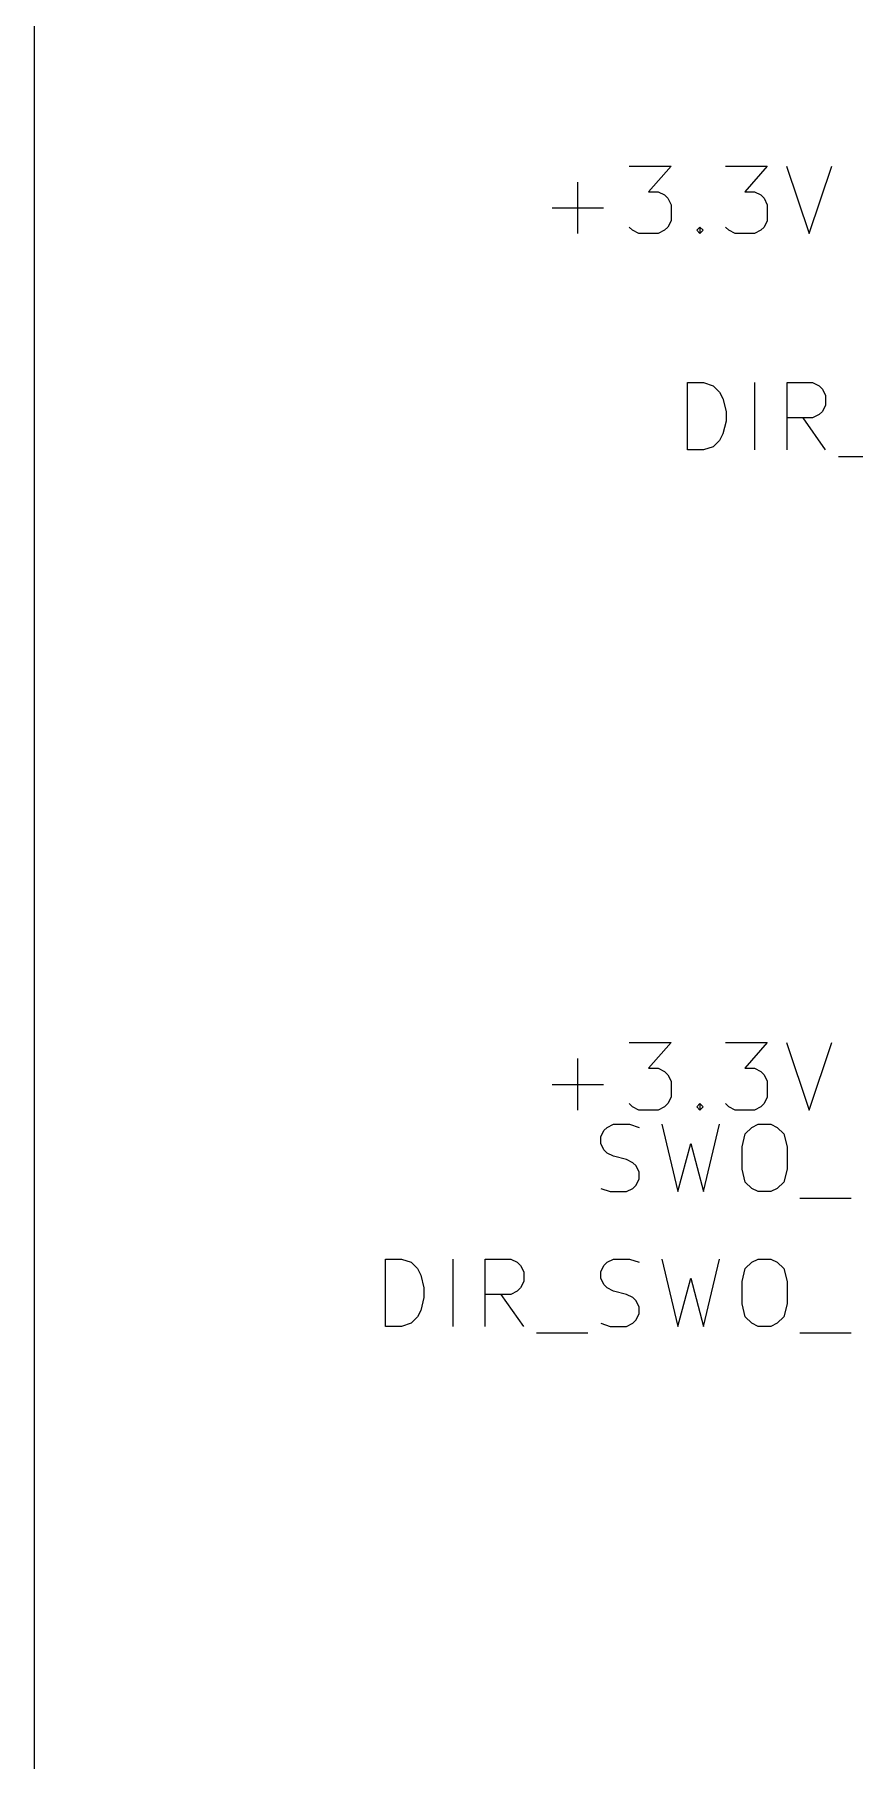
# Model space of a CAD drawing. Extents: x 0.4 to 16.1, y -11.3 to -0.4.
# Drawn here: x 5.05 to 5.658, y -3.405 to -2.125 of the extents above; entities that cross this region are included whole.
import ezdxf

# ---------------------------------------------------------------- set-up
doc = ezdxf.new("R2010")
doc.units = 0
doc.header["$MEASUREMENT"] = 0
for name, color, linetype in [('BLUE3', 171, 'CONTINUOUS'), ('CYAN2', 4, 'CONTINUOUS'), ('GRAY1', 251, 'CONTINUOUS')]:
    doc.layers.add(name, color=color, linetype=linetype)

msp = doc.modelspace()

# ---------------------------------------------------------------- linework, layer by layer
at = {"layer": 'BLUE3', "linetype": 'CONTINUOUS'}
msp.add_line((5.05, -4.65), (5.05, -0.55), dxfattribs=at)
at = {"layer": 'CYAN2', "linetype": 'CONTINUOUS'}
for p, q in [((5.4909, -2.2228), (5.5218, -2.2228)), ((5.4909, -2.2228), (5.5218, -2.2228)), ((5.5218, -2.2228), (5.5051, -2.2418)), ((5.5218, -2.2228), (5.5051, -2.2418)), ((5.5623, -2.2228), (5.5932, -2.2228)), ((5.5623, -2.2228), (5.5932, -2.2228)), ((5.5932, -2.2228), (5.5766, -2.2418)), ((5.5932, -2.2228), (5.5766, -2.2418)), ((5.6075, -2.2228), (5.6242, -2.2728)), ((5.6075, -2.2228), (5.6242, -2.2728)), ((5.6242, -2.2728), (5.6409, -2.2228)), ((5.6242, -2.2728), (5.6409, -2.2228)), ((5.4528, -2.2728), (5.4528, -2.2347)), ((5.4528, -2.2728), (5.4528, -2.2347)), ((5.5051, -2.2418), (5.5123, -2.2418)), ((5.5051, -2.2418), (5.5123, -2.2418)), ((5.5123, -2.2418), (5.517, -2.2442)), ((5.5123, -2.2418), (5.517, -2.2442)), ((5.517, -2.2442), (5.5194, -2.2466)), ((5.517, -2.2442), (5.5194, -2.2466)), ((5.5194, -2.2466), (5.5218, -2.2514)), ((5.5194, -2.2466), (5.5218, -2.2514)), ((5.5218, -2.2514), (5.5218, -2.2633)), ((5.5218, -2.2514), (5.5218, -2.2633)), ((5.5766, -2.2418), (5.5837, -2.2418)), ((5.5766, -2.2418), (5.5837, -2.2418)), ((5.5837, -2.2418), (5.5885, -2.2442)), ((5.5837, -2.2418), (5.5885, -2.2442)), ((5.5885, -2.2442), (5.5909, -2.2466)), ((5.5885, -2.2442), (5.5909, -2.2466)), ((5.5909, -2.2466), (5.5932, -2.2514)), ((5.5909, -2.2466), (5.5932, -2.2514)), ((5.5932, -2.2514), (5.5932, -2.2633)), ((5.5932, -2.2514), (5.5932, -2.2633)), ((5.4337, -2.2538), (5.4718, -2.2538)), ((5.4337, -2.2538), (5.4718, -2.2538)), ((5.5218, -2.2633), (5.5194, -2.268)), ((5.5218, -2.2633), (5.5194, -2.268)), ((5.5932, -2.2633), (5.5909, -2.268)), ((5.5932, -2.2633), (5.5909, -2.268)), ((5.4932, -2.2704), (5.4909, -2.268)), ((5.4932, -2.2704), (5.4909, -2.268)), ((5.498, -2.2728), (5.4932, -2.2704)), ((5.498, -2.2728), (5.4932, -2.2704)), ((5.5123, -2.2728), (5.498, -2.2728)), ((5.5123, -2.2728), (5.498, -2.2728)), ((5.517, -2.2704), (5.5123, -2.2728)), ((5.517, -2.2704), (5.5123, -2.2728)), ((5.5194, -2.268), (5.517, -2.2704)), ((5.5194, -2.268), (5.517, -2.2704)), ((5.5409, -2.2704), (5.5432, -2.268)), ((5.5409, -2.2704), (5.5432, -2.268)), ((5.5432, -2.2728), (5.5409, -2.2704)), ((5.5432, -2.2728), (5.5409, -2.2704)), ((5.5432, -2.268), (5.5456, -2.2704)), ((5.5432, -2.268), (5.5432, -2.2728)), ((5.5432, -2.268), (5.5456, -2.2704)), ((5.5432, -2.268), (5.5432, -2.2728)), ((5.5456, -2.2704), (5.5432, -2.2728)), ((5.5456, -2.2704), (5.5432, -2.2728)), ((5.5647, -2.2704), (5.5623, -2.268)), ((5.5647, -2.2704), (5.5623, -2.268)), ((5.5694, -2.2728), (5.5647, -2.2704)), ((5.5694, -2.2728), (5.5647, -2.2704)), ((5.5837, -2.2728), (5.5694, -2.2728)), ((5.5837, -2.2728), (5.5694, -2.2728)), ((5.5885, -2.2704), (5.5837, -2.2728)), ((5.5885, -2.2704), (5.5837, -2.2728)), ((5.5909, -2.268), (5.5885, -2.2704)), ((5.5909, -2.268), (5.5885, -2.2704)), ((5.4909, -2.8728), (5.5218, -2.8728)), ((5.4909, -2.8728), (5.5218, -2.8728)), ((5.5218, -2.8728), (5.5051, -2.8918)), ((5.5218, -2.8728), (5.5051, -2.8918)), ((5.5623, -2.8728), (5.5932, -2.8728)), ((5.5623, -2.8728), (5.5932, -2.8728)), ((5.5932, -2.8728), (5.5766, -2.8918)), ((5.5932, -2.8728), (5.5766, -2.8918)), ((5.6075, -2.8728), (5.6242, -2.9228)), ((5.6075, -2.8728), (5.6242, -2.9228)), ((5.6242, -2.9228), (5.6409, -2.8728)), ((5.6242, -2.9228), (5.6409, -2.8728)), ((5.4528, -2.9228), (5.4528, -2.8847)), ((5.4528, -2.9228), (5.4528, -2.8847)), ((5.5051, -2.8918), (5.5123, -2.8918)), ((5.5051, -2.8918), (5.5123, -2.8918)), ((5.5123, -2.8918), (5.517, -2.8942)), ((5.5123, -2.8918), (5.517, -2.8942)), ((5.5766, -2.8918), (5.5837, -2.8918)), ((5.5766, -2.8918), (5.5837, -2.8918)), ((5.5837, -2.8918), (5.5885, -2.8942)), ((5.5837, -2.8918), (5.5885, -2.8942)), ((5.4337, -2.9038), (5.4718, -2.9038)), ((5.4337, -2.9038), (5.4718, -2.9038)), ((5.517, -2.8942), (5.5194, -2.8966)), ((5.517, -2.8942), (5.5194, -2.8966)), ((5.5194, -2.8966), (5.5218, -2.9014)), ((5.5194, -2.8966), (5.5218, -2.9014)), ((5.5218, -2.9014), (5.5218, -2.9133)), ((5.5218, -2.9014), (5.5218, -2.9133)), ((5.5885, -2.8942), (5.5909, -2.8966)), ((5.5885, -2.8942), (5.5909, -2.8966)), ((5.5909, -2.8966), (5.5932, -2.9014)), ((5.5909, -2.8966), (5.5932, -2.9014)), ((5.5932, -2.9014), (5.5932, -2.9133)), ((5.5932, -2.9014), (5.5932, -2.9133)), ((5.4932, -2.9204), (5.4909, -2.918)), ((5.4932, -2.9204), (5.4909, -2.918)), ((5.5194, -2.918), (5.517, -2.9204)), ((5.5194, -2.918), (5.517, -2.9204)), ((5.5218, -2.9133), (5.5194, -2.918)), ((5.5218, -2.9133), (5.5194, -2.918)), ((5.5409, -2.9204), (5.5432, -2.918)), ((5.5409, -2.9204), (5.5432, -2.918)), ((5.5432, -2.918), (5.5456, -2.9204)), ((5.5432, -2.918), (5.5432, -2.9228)), ((5.5432, -2.918), (5.5456, -2.9204)), ((5.5432, -2.918), (5.5432, -2.9228)), ((5.5647, -2.9204), (5.5623, -2.918)), ((5.5647, -2.9204), (5.5623, -2.918)), ((5.5909, -2.918), (5.5885, -2.9204)), ((5.5909, -2.918), (5.5885, -2.9204)), ((5.5932, -2.9133), (5.5909, -2.918)), ((5.5932, -2.9133), (5.5909, -2.918)), ((5.498, -2.9228), (5.4932, -2.9204)), ((5.498, -2.9228), (5.4932, -2.9204)), ((5.5123, -2.9228), (5.498, -2.9228)), ((5.5123, -2.9228), (5.498, -2.9228)), ((5.517, -2.9204), (5.5123, -2.9228)), ((5.517, -2.9204), (5.5123, -2.9228)), ((5.5432, -2.9228), (5.5409, -2.9204)), ((5.5432, -2.9228), (5.5409, -2.9204)), ((5.5456, -2.9204), (5.5432, -2.9228)), ((5.5456, -2.9204), (5.5432, -2.9228)), ((5.5694, -2.9228), (5.5647, -2.9204)), ((5.5694, -2.9228), (5.5647, -2.9204)), ((5.5837, -2.9228), (5.5694, -2.9228)), ((5.5837, -2.9228), (5.5694, -2.9228)), ((5.5885, -2.9204), (5.5837, -2.9228)), ((5.5885, -2.9204), (5.5837, -2.9228))]:
    msp.add_line(p, q, dxfattribs=at)
at = {"layer": 'GRAY1', "linetype": 'CONTINUOUS'}
for p, q in [((5.534, -2.4333), (5.534, -2.3833)), ((5.534, -2.3833), (5.5459, -2.3833)), ((5.5459, -2.3833), (5.553, -2.3857)), ((5.553, -2.3857), (5.5578, -2.3904)), ((5.5578, -2.3904), (5.5602, -2.3952)), ((5.584, -2.4333), (5.584, -2.3833)), ((5.6078, -2.4333), (5.6078, -2.3833)), ((5.6078, -2.3833), (5.6268, -2.3833)), ((5.6268, -2.3833), (5.6316, -2.3857)), ((5.6316, -2.3857), (5.634, -2.3881)), ((5.634, -2.3881), (5.6364, -2.3928)), ((5.6364, -2.3928), (5.6364, -2.4)), ((5.5602, -2.3952), (5.5626, -2.4047)), ((5.5626, -2.4047), (5.5626, -2.4119)), ((5.634, -2.4047), (5.6316, -2.4071)), ((5.6364, -2.4), (5.634, -2.4047)), ((5.5626, -2.4119), (5.5602, -2.4214)), ((5.6268, -2.4095), (5.6078, -2.4095)), ((5.6364, -2.4333), (5.6197, -2.4095)), ((5.6316, -2.4071), (5.6268, -2.4095)), ((5.553, -2.4309), (5.5459, -2.4333)), ((5.5578, -2.4262), (5.553, -2.4309)), ((5.5602, -2.4214), (5.5578, -2.4262)), ((5.5459, -2.4333), (5.534, -2.4333)), ((5.6459, -2.4381), (5.684, -2.4381)), ((5.4697, -2.9428), (5.4721, -2.9381)), ((5.4697, -2.9476), (5.4697, -2.9428)), ((5.4721, -2.9381), (5.4745, -2.9357)), ((5.4745, -2.9357), (5.4792, -2.9333)), ((5.4792, -2.9333), (5.4911, -2.9333)), ((5.4911, -2.9333), (5.4983, -2.9357)), ((5.5149, -2.9333), (5.5268, -2.9833)), ((5.5459, -2.9833), (5.5578, -2.9333)), ((5.5745, -2.95), (5.5768, -2.9404)), ((5.5768, -2.9404), (5.5816, -2.9357)), ((5.5816, -2.9357), (5.5864, -2.9333)), ((5.5864, -2.9333), (5.5959, -2.9333)), ((5.5959, -2.9333), (5.6006, -2.9357)), ((5.6006, -2.9357), (5.6054, -2.9404)), ((5.6054, -2.9404), (5.6078, -2.95)), ((5.4721, -2.9523), (5.4697, -2.9476)), ((5.4745, -2.9547), (5.4721, -2.9523)), ((5.4792, -2.9571), (5.4745, -2.9547)), ((5.5268, -2.9833), (5.5364, -2.9476)), ((5.5364, -2.9476), (5.5459, -2.9833)), ((5.5745, -2.9666), (5.5745, -2.95)), ((5.6078, -2.95), (5.6078, -2.9666)), ((5.4887, -2.9595), (5.4792, -2.9571)), ((5.4935, -2.9619), (5.4887, -2.9595)), ((5.4959, -2.9643), (5.4935, -2.9619)), ((5.4983, -2.969), (5.4959, -2.9643)), ((5.4983, -2.9738), (5.4983, -2.969)), ((5.5768, -2.9762), (5.5745, -2.9666)), ((5.6078, -2.9666), (5.6054, -2.9762)), ((5.4697, -2.9809), (5.4768, -2.9833)), ((5.4887, -2.9833), (5.4935, -2.9809)), ((5.4935, -2.9809), (5.4959, -2.9785)), ((5.4959, -2.9785), (5.4983, -2.9738)), ((5.5816, -2.9809), (5.5768, -2.9762)), ((5.5864, -2.9833), (5.5816, -2.9809)), ((5.6006, -2.9809), (5.5959, -2.9833)), ((5.6054, -2.9762), (5.6006, -2.9809)), ((5.4768, -2.9833), (5.4887, -2.9833)), ((5.5959, -2.9833), (5.5864, -2.9833)), ((5.6173, -2.9881), (5.6554, -2.9881)), ((5.3102, -3.0833), (5.3102, -3.0333)), ((5.3102, -3.0333), (5.3221, -3.0333)), ((5.3221, -3.0333), (5.3292, -3.0357)), ((5.3602, -3.0833), (5.3602, -3.0333)), ((5.384, -3.0833), (5.384, -3.0333)), ((5.384, -3.0333), (5.403, -3.0333)), ((5.403, -3.0333), (5.4078, -3.0357)), ((5.4745, -3.0357), (5.4792, -3.0333)), ((5.4792, -3.0333), (5.4911, -3.0333)), ((5.4911, -3.0333), (5.4983, -3.0357)), ((5.5149, -3.0333), (5.5268, -3.0833)), ((5.5459, -3.0833), (5.5578, -3.0333)), ((5.5816, -3.0357), (5.5864, -3.0333)), ((5.5864, -3.0333), (5.5959, -3.0333)), ((5.5959, -3.0333), (5.6006, -3.0357)), ((5.3292, -3.0357), (5.334, -3.0404)), ((5.334, -3.0404), (5.3364, -3.0452)), ((5.3364, -3.0452), (5.3387, -3.0547)), ((5.4078, -3.0357), (5.4102, -3.0381)), ((5.4102, -3.0381), (5.4126, -3.0428)), ((5.4126, -3.0428), (5.4126, -3.05)), ((5.4697, -3.0428), (5.4721, -3.0381)), ((5.4697, -3.0476), (5.4697, -3.0428)), ((5.4721, -3.0381), (5.4745, -3.0357)), ((5.5745, -3.05), (5.5768, -3.0404)), ((5.5768, -3.0404), (5.5816, -3.0357)), ((5.6006, -3.0357), (5.6054, -3.0404)), ((5.6054, -3.0404), (5.6078, -3.05)), ((5.3387, -3.0547), (5.3387, -3.0619)), ((5.4078, -3.0571), (5.403, -3.0595)), ((5.4102, -3.0547), (5.4078, -3.0571)), ((5.4126, -3.05), (5.4102, -3.0547)), ((5.4721, -3.0523), (5.4697, -3.0476)), ((5.4745, -3.0547), (5.4721, -3.0523)), ((5.4792, -3.0571), (5.4745, -3.0547)), ((5.4887, -3.0595), (5.4792, -3.0571)), ((5.5268, -3.0833), (5.5364, -3.0476)), ((5.5364, -3.0476), (5.5459, -3.0833)), ((5.5745, -3.0666), (5.5745, -3.05)), ((5.6078, -3.05), (5.6078, -3.0666)), ((5.3364, -3.0714), (5.334, -3.0762)), ((5.3387, -3.0619), (5.3364, -3.0714)), ((5.403, -3.0595), (5.384, -3.0595)), ((5.4126, -3.0833), (5.3959, -3.0595)), ((5.4935, -3.0619), (5.4887, -3.0595)), ((5.4959, -3.0643), (5.4935, -3.0619)), ((5.4983, -3.069), (5.4959, -3.0643)), ((5.4983, -3.0738), (5.4983, -3.069)), ((5.5768, -3.0762), (5.5745, -3.0666)), ((5.6078, -3.0666), (5.6054, -3.0762)), ((5.3221, -3.0833), (5.3102, -3.0833)), ((5.3292, -3.0809), (5.3221, -3.0833)), ((5.334, -3.0762), (5.3292, -3.0809)), ((5.4697, -3.0809), (5.4768, -3.0833)), ((5.4768, -3.0833), (5.4887, -3.0833)), ((5.4887, -3.0833), (5.4935, -3.0809)), ((5.4935, -3.0809), (5.4959, -3.0785)), ((5.4959, -3.0785), (5.4983, -3.0738)), ((5.5816, -3.0809), (5.5768, -3.0762)), ((5.5864, -3.0833), (5.5816, -3.0809)), ((5.5959, -3.0833), (5.5864, -3.0833)), ((5.6006, -3.0809), (5.5959, -3.0833)), ((5.6054, -3.0762), (5.6006, -3.0809)), ((5.4221, -3.0881), (5.4602, -3.0881)), ((5.6173, -3.0881), (5.6554, -3.0881))]:
    msp.add_line(p, q, dxfattribs=at)

doc.saveas('drawing.dxf')
